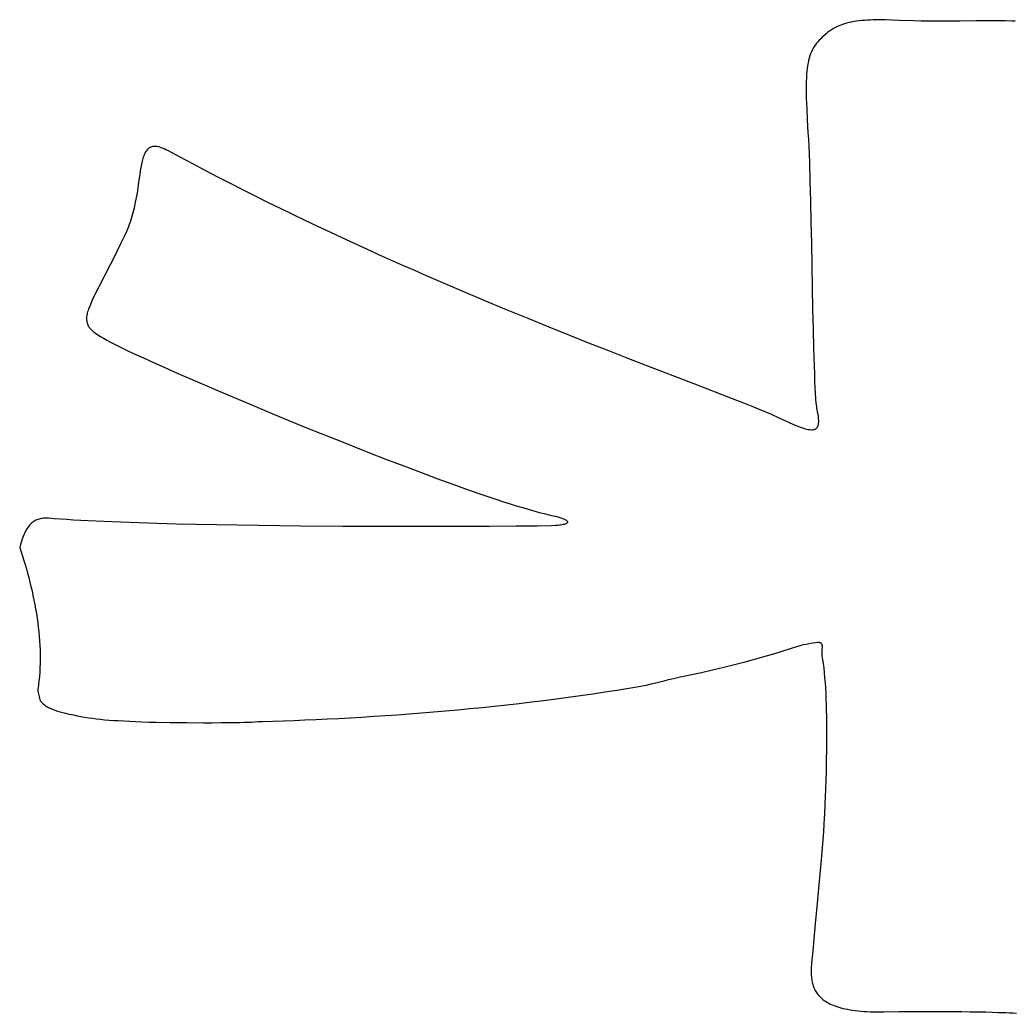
# Model space of a CAD drawing. Extents: x -599 to 1104, y -19005 to -18097.
# Drawn here: x -598.9 to -206.4, y -18745.3 to -18353.2 of the extents above; entities that cross this region are included whole.
import ezdxf

# ---------------------------------------------------------------- set-up
doc = ezdxf.new("R2010")
doc.units = 0
doc.layers.add('Layer_1', color=1, linetype='CONTINUOUS')

msp = doc.modelspace()

# ---------------------------------------------------------------- linework, layer by layer
at = {"layer": 'Layer_1'}
msp.add_lwpolyline([(-206.05, -18353.74), (-207.34, -18353.67), (-210.01, -18353.58), (-212.78, -18353.53), (-215.64, -18353.51), (-218.58, -18353.52), (-221.58, -18353.55), (-227.71, -18353.64), (-233.93, -18353.72), (-237.03, -18353.73), (-240.11, -18353.72), (-243.15, -18353.68), (-246.15, -18353.59), (-251.86, -18353.37), (-254.56, -18353.27), (-257.15, -18353.21), (-259.65, -18353.18), (-262.05, -18353.21), (-263.21, -18353.25), (-264.34, -18353.3), (-265.46, -18353.37), (-266.54, -18353.46), (-267.61, -18353.58), (-268.65, -18353.71), (-269.66, -18353.87), (-270.66, -18354.06), (-271.63, -18354.27), (-272.58, -18354.51), (-273.5, -18354.78), (-274.4, -18355.08), (-275.28, -18355.42), (-276.14, -18355.79), (-276.97, -18356.2), (-277.79, -18356.64), (-278.58, -18357.12), (-279.35, -18357.64), (-280.1, -18358.2), (-280.82, -18358.81), (-281.51, -18359.42), (-282.16, -18360.02), (-282.77, -18360.62), (-283.35, -18361.22), (-283.9, -18361.82), (-284.41, -18362.44), (-284.89, -18363.07), (-285.33, -18363.71), (-285.74, -18364.38), (-286.13, -18365.09), (-286.48, -18365.82), (-286.8, -18366.59), (-287.09, -18367.41), (-287.35, -18368.28), (-287.58, -18369.19), (-287.79, -18370.17), (-287.97, -18371.21), (-288.12, -18372.31), (-288.25, -18373.49), (-288.35, -18374.75), (-288.42, -18376.09), (-288.47, -18377.51), (-288.5, -18379.03), (-288.51, -18380.64), (-288.49, -18382.35), (-288.46, -18384.17), (-288.4, -18386.1), (-288.32, -18388.15), (-288.1, -18392.61), (-287.81, -18397.59), (-287.66, -18400.22), (-287.52, -18403.1), (-287.39, -18406.23), (-287.27, -18409.56), (-287.04, -18416.8), (-286.83, -18424.65), (-286.65, -18432.94), (-286.47, -18441.52), (-286.14, -18458.88), (-285.97, -18467.33), (-285.79, -18475.4), (-285.61, -18482.94), (-285.41, -18489.78), (-285.3, -18492.89), (-285.18, -18495.76), (-285.06, -18498.37), (-284.93, -18500.71), (-284.79, -18502.74), (-284.65, -18504.46), (-284.49, -18505.84), (-284.41, -18506.4), (-284.33, -18506.86), (-284.13, -18507.89), (-283.97, -18508.85), (-283.84, -18509.73), (-283.76, -18510.54), (-283.72, -18511.27), (-283.72, -18511.94), (-283.76, -18512.54), (-283.84, -18513.07), (-283.97, -18513.54), (-284.05, -18513.74), (-284.14, -18513.94), (-284.24, -18514.12), (-284.35, -18514.28), (-284.48, -18514.43), (-284.61, -18514.56), (-284.76, -18514.68), (-284.92, -18514.78), (-285.09, -18514.87), (-285.27, -18514.95), (-285.46, -18515.01), (-285.67, -18515.05), (-286.11, -18515.11), (-286.61, -18515.11), (-287.15, -18515.06), (-287.74, -18514.96), (-288.39, -18514.82), (-289.08, -18514.62), (-289.82, -18514.38), (-290.62, -18514.1), (-291.47, -18513.78), (-292.37, -18513.41), (-293.33, -18513.01), (-295.41, -18512.1), (-297.71, -18511.05), (-300.24, -18509.87), (-301.43, -18509.33), (-302.75, -18508.74), (-305.76, -18507.46), (-309.24, -18506.04), (-313.18, -18504.46), (-317.56, -18502.75), (-322.37, -18500.88), (-333.18, -18496.73), (-345.48, -18492), (-352.15, -18489.43), (-359.14, -18486.72), (-366.43, -18483.87), (-374.01, -18480.89), (-381.87, -18477.77), (-389.98, -18474.51), (-398.33, -18471.12), (-406.89, -18467.59), (-415.67, -18463.94), (-424.63, -18460.15), (-433.76, -18456.23), (-438.38, -18454.22), (-443.04, -18452.18), (-447.73, -18450.11), (-452.46, -18448.01), (-457.21, -18445.87), (-462, -18443.7), (-466.81, -18441.5), (-471.64, -18439.27), (-476.49, -18437.01), (-481.37, -18434.71), (-486.26, -18432.39), (-491.16, -18430.03), (-496.08, -18427.64), (-501.01, -18425.22), (-505.95, -18422.78), (-510.89, -18420.3), (-515.84, -18417.78), (-520.8, -18415.24), (-525.75, -18412.67), (-530.7, -18410.07), (-535.65, -18407.44), (-540.59, -18404.78), (-541.26, -18404.43), (-541.91, -18404.12), (-542.52, -18403.85), (-543.11, -18403.63), (-543.67, -18403.45), (-544.2, -18403.31), (-544.7, -18403.2), (-545.18, -18403.14), (-545.63, -18403.12), (-546.06, -18403.13), (-546.46, -18403.18), (-546.85, -18403.27), (-547.21, -18403.4), (-547.55, -18403.55), (-547.87, -18403.74), (-548.17, -18403.97), (-548.46, -18404.23), (-548.73, -18404.51), (-548.98, -18404.83), (-549.21, -18405.18), (-549.44, -18405.56), (-549.64, -18405.97), (-549.84, -18406.4), (-550.02, -18406.86), (-550.2, -18407.35), (-550.36, -18407.86), (-550.66, -18408.96), (-550.93, -18410.15), (-551.17, -18411.43), (-551.4, -18412.79), (-551.62, -18414.22), (-552.06, -18417.27), (-552.55, -18420.55), (-552.82, -18422.25), (-553.14, -18423.99), (-553.49, -18425.76), (-553.88, -18427.56), (-554.33, -18429.37), (-554.58, -18430.28), (-554.84, -18431.2), (-555.12, -18432.11), (-555.42, -18433.03), (-555.74, -18433.94), (-556.07, -18434.86), (-556.43, -18435.77), (-556.81, -18436.68), (-557.21, -18437.59), (-557.63, -18438.49), (-559.17, -18441.64), (-560.63, -18444.59), (-562.01, -18447.35), (-563.32, -18449.92), (-565.71, -18454.54), (-567.77, -18458.53), (-568.67, -18460.3), (-569.48, -18461.94), (-570.21, -18463.46), (-570.84, -18464.86), (-571.38, -18466.14), (-571.83, -18467.33), (-572.02, -18467.89), (-572.18, -18468.43), (-572.32, -18468.95), (-572.43, -18469.44), (-572.52, -18469.92), (-572.58, -18470.38), (-572.62, -18470.82), (-572.63, -18471.25), (-572.62, -18471.67), (-572.57, -18472.07), (-572.51, -18472.45), (-572.41, -18472.83), (-572.29, -18473.2), (-572.15, -18473.55), (-571.97, -18473.9), (-571.77, -18474.24), (-571.54, -18474.58), (-571.28, -18474.91), (-570.99, -18475.23), (-570.68, -18475.56), (-570.33, -18475.88), (-569.96, -18476.2), (-569.56, -18476.52), (-569.12, -18476.84), (-568.17, -18477.5), (-567.1, -18478.17), (-565.9, -18478.86), (-564.58, -18479.6), (-563.14, -18480.37), (-561.56, -18481.2), (-559.5, -18482.24), (-556.9, -18483.5), (-553.78, -18484.97), (-550.18, -18486.63), (-546.13, -18488.46), (-541.66, -18490.46), (-536.82, -18492.59), (-531.62, -18494.86), (-526.11, -18497.25), (-520.32, -18499.73), (-514.28, -18502.3), (-508.02, -18504.93), (-501.58, -18507.62), (-494.99, -18510.35), (-488.28, -18513.11), (-481.49, -18515.87), (-474.65, -18518.62), (-467.78, -18521.36), (-460.94, -18524.06), (-454.14, -18526.7), (-447.42, -18529.28), (-440.81, -18531.78), (-434.36, -18534.18), (-428.08, -18536.47), (-422.01, -18538.64), (-416.2, -18540.66), (-413.39, -18541.61), (-410.66, -18542.52), (-408, -18543.38), (-405.43, -18544.21), (-402.95, -18544.98), (-400.55, -18545.71), (-398.25, -18546.39), (-396.05, -18547.01), (-393.95, -18547.58), (-391.96, -18548.09), (-390.08, -18548.54), (-388.31, -18548.94), (-387.43, -18549.14), (-386.58, -18549.36), (-385.77, -18549.6), (-385.03, -18549.85), (-384.37, -18550.12), (-383.79, -18550.39), (-383.55, -18550.52), (-383.33, -18550.66), (-383.14, -18550.8), (-382.99, -18550.94), (-382.87, -18551.07), (-382.79, -18551.21), (-382.74, -18551.35), (-382.74, -18551.48), (-382.78, -18551.61), (-382.86, -18551.74), (-382.99, -18551.86), (-383.17, -18551.98), (-383.4, -18552.1), (-383.68, -18552.21), (-384.02, -18552.32), (-384.41, -18552.42), (-384.86, -18552.52), (-385.37, -18552.61), (-385.94, -18552.69), (-386.58, -18552.77), (-387.47, -18552.82), (-389.17, -18552.87), (-394.77, -18552.98), (-403.02, -18553.07), (-413.56, -18553.14), (-426.03, -18553.19), (-440.07, -18553.2), (-455.33, -18553.18), (-471.43, -18553.11), (-488.02, -18552.98), (-496.39, -18552.89), (-504.74, -18552.79), (-513.04, -18552.67), (-521.24, -18552.53), (-529.29, -18552.37), (-537.14, -18552.19), (-544.76, -18551.99), (-552.1, -18551.76), (-559.1, -18551.52), (-565.74, -18551.25), (-571.96, -18550.95), (-577.71, -18550.63), (-580.41, -18550.46), (-582.96, -18550.29), (-585.38, -18550.1), (-587.66, -18549.91), (-588.13, -18549.88), (-588.6, -18549.87), (-589.07, -18549.88), (-589.53, -18549.9), (-590, -18549.95), (-590.46, -18550.03), (-590.91, -18550.12), (-591.36, -18550.24), (-591.8, -18550.37), (-592.23, -18550.54), (-592.65, -18550.72), (-593.06, -18550.93), (-593.45, -18551.17), (-593.83, -18551.43), (-594.19, -18551.72), (-594.54, -18552.03), (-595, -18552.52), (-595.43, -18553.03), (-595.83, -18553.56), (-596.2, -18554.12), (-596.54, -18554.7), (-596.86, -18555.29), (-597.15, -18555.9), (-597.42, -18556.51), (-597.66, -18557.14), (-597.89, -18557.77), (-598.1, -18558.41), (-598.29, -18559.04), (-598.63, -18560.3), (-598.93, -18561.52), (-598.93, -18561.59), (-598.4, -18563.22), (-597.87, -18564.87), (-597.36, -18566.54), (-596.86, -18568.22), (-596.37, -18569.92), (-595.89, -18571.64), (-595.43, -18573.37), (-594.99, -18575.11), (-594.56, -18576.87), (-594.15, -18578.63), (-593.76, -18580.41), (-593.4, -18582.19), (-593.05, -18583.98), (-592.72, -18585.77), (-592.42, -18587.56), (-592.14, -18589.36), (-591.89, -18591.16), (-591.67, -18592.96), (-591.47, -18594.76), (-591.3, -18596.56), (-591.16, -18598.35), (-591.05, -18600.14), (-590.97, -18601.92), (-590.93, -18603.7), (-590.92, -18605.46), (-590.94, -18607.22), (-591, -18608.96), (-591.1, -18610.7), (-591.23, -18612.42), (-591.4, -18614.12), (-591.62, -18615.81), (-591.87, -18617.48), (-591.79, -18618.07), (-591.7, -18618.64), (-591.48, -18619.78), (-591.21, -18620.9), (-590.89, -18621.99), (-590.59, -18622.34), (-590.27, -18622.68), (-589.94, -18623.01), (-589.59, -18623.33), (-589.23, -18623.63), (-588.85, -18623.91), (-588.46, -18624.17), (-588.05, -18624.4), (-587.58, -18624.66), (-587.1, -18624.89), (-586.12, -18625.32), (-585.12, -18625.7), (-584.1, -18626.04), (-583.07, -18626.35), (-582.03, -18626.62), (-580.99, -18626.88), (-579.95, -18627.12), (-579.3, -18627.26), (-577.81, -18627.57), (-576.32, -18627.87), (-574.82, -18628.15), (-573.32, -18628.41), (-571.82, -18628.66), (-570.32, -18628.88), (-568.81, -18629.08), (-567.3, -18629.25), (-565.5, -18629.43), (-563.71, -18629.57), (-561.92, -18629.7), (-560.12, -18629.82), (-557.8, -18629.95), (-555.47, -18630.07), (-550.81, -18630.26), (-548, -18630.35), (-545.19, -18630.42), (-539.57, -18630.53), (-533.08, -18630.6), (-526.59, -18630.62), (-522.97, -18630.61), (-519.34, -18630.59), (-512.09, -18630.5), (-510.41, -18630.47), (-509.23, -18630.43), (-508.38, -18630.4), (-507.69, -18630.35), (-506.16, -18630.26), (-504.98, -18630.2), (-503.31, -18630.15), (-499.07, -18630.02), (-494.84, -18629.87), (-490.61, -18629.71), (-486.38, -18629.54), (-481.91, -18629.34), (-477.45, -18629.13), (-472.99, -18628.9), (-468.52, -18628.65), (-463.89, -18628.39), (-459.25, -18628.1), (-454.61, -18627.79), (-449.98, -18627.47), (-445.21, -18627.12), (-440.44, -18626.75), (-435.68, -18626.36), (-430.92, -18625.95), (-426.08, -18625.52), (-421.24, -18625.06), (-416.4, -18624.59), (-411.56, -18624.09), (-406.7, -18623.57), (-401.84, -18623.02), (-396.98, -18622.45), (-392.12, -18621.85), (-387.28, -18621.23), (-382.45, -18620.59), (-377.62, -18619.91), (-372.79, -18619.21), (-368.03, -18618.5), (-363.27, -18617.75), (-358.52, -18616.98), (-353.77, -18616.17), (-352.66, -18615.96), (-351.61, -18615.76), (-349.69, -18615.34), (-347.94, -18614.92), (-346.27, -18614.49), (-344.61, -18614.05), (-342.86, -18613.6), (-340.95, -18613.14), (-338.8, -18612.67), (-334.34, -18611.74), (-329.89, -18610.77), (-325.46, -18609.76), (-321.03, -18608.71), (-316.8, -18607.66), (-312.59, -18606.58), (-308.38, -18605.44), (-304.2, -18604.26), (-300.88, -18603.28), (-297.57, -18602.27), (-294.26, -18601.23), (-290.94, -18600.15), (-290.45, -18600.01), (-289.58, -18599.81), (-288.46, -18599.58), (-287.22, -18599.35), (-285.96, -18599.13), (-284.83, -18598.96), (-283.94, -18598.86), (-283.63, -18598.85), (-283.42, -18598.86), (-283.23, -18598.91), (-283.06, -18598.97), (-282.9, -18599.05), (-282.77, -18599.13), (-282.65, -18599.23), (-282.55, -18599.34), (-282.47, -18599.46), (-282.4, -18599.59), (-282.34, -18599.74), (-282.3, -18599.89), (-282.24, -18600.22), (-282.22, -18600.59), (-282.23, -18601), (-282.29, -18601.89), (-282.36, -18602.88), (-282.38, -18603.4), (-282.37, -18603.93), (-282.32, -18604.48), (-282.24, -18605.04), (-282.09, -18605.84), (-281.84, -18607.24), (-281.61, -18609.06), (-281.41, -18610.95), (-281.23, -18612.91), (-281.07, -18614.93), (-280.94, -18617), (-280.82, -18619.12), (-280.72, -18621.28), (-280.64, -18623.47), (-280.57, -18625.69), (-280.53, -18627.92), (-280.47, -18632.4), (-280.46, -18636.87), (-280.5, -18641.26), (-280.57, -18645.52), (-280.67, -18649.58), (-280.78, -18653.39), (-280.9, -18656.89), (-281.14, -18662.74), (-281.31, -18666.65), (-281.39, -18668.37), (-281.53, -18670.71), (-281.74, -18673.58), (-282.01, -18676.92), (-282.65, -18684.63), (-283.41, -18693.15), (-284.19, -18701.83), (-284.95, -18709.99), (-286.07, -18722.08), (-286.27, -18724.07), (-286.45, -18726.09), (-286.51, -18727.1), (-286.55, -18728.11), (-286.56, -18729.12), (-286.54, -18730.13), (-286.47, -18731.12), (-286.34, -18732.1), (-286.26, -18732.58), (-286.17, -18733.06), (-286.05, -18733.54), (-285.92, -18734.01), (-285.78, -18734.48), (-285.61, -18734.94), (-285.43, -18735.39), (-285.22, -18735.84), (-285, -18736.28), (-284.75, -18736.71), (-284.48, -18737.14), (-284.19, -18737.56), (-283.87, -18737.97), (-283.53, -18738.37), (-283.17, -18738.77), (-282.77, -18739.15), (-282.35, -18739.53), (-281.9, -18739.89), (-281.42, -18740.25), (-280.92, -18740.59), (-280.38, -18740.93), (-279.81, -18741.25), (-279.21, -18741.56), (-278.57, -18741.86), (-277.9, -18742.14), (-277.2, -18742.42), (-276.46, -18742.68), (-275.68, -18742.92), (-274.87, -18743.16), (-274.02, -18743.38), (-273.13, -18743.58), (-272.2, -18743.77), (-271.23, -18743.94), (-270.22, -18744.1), (-269.17, -18744.25), (-268.07, -18744.37), (-266.93, -18744.48), (-265.75, -18744.57), (-264.52, -18744.65), (-263.24, -18744.71), (-261.92, -18744.75), (-260.55, -18744.77), (-259.13, -18744.77), (-257.67, -18744.75), (-251.84, -18744.66), (-246.71, -18744.61), (-241.69, -18744.59), (-236.18, -18744.6), (-232.96, -18744.61), (-227.07, -18744.68), (-223.73, -18744.73), (-220.51, -18744.77), (-217.64, -18744.82), (-215.11, -18744.89), (-212.75, -18744.99), (-212.05, -18745), (-211.37, -18745.02), (-209.72, -18745.07), (-208.19, -18745.13), (-206.75, -18745.2), (-205.51, -18745.27)], dxfattribs=at)

doc.saveas('drawing.dxf')
